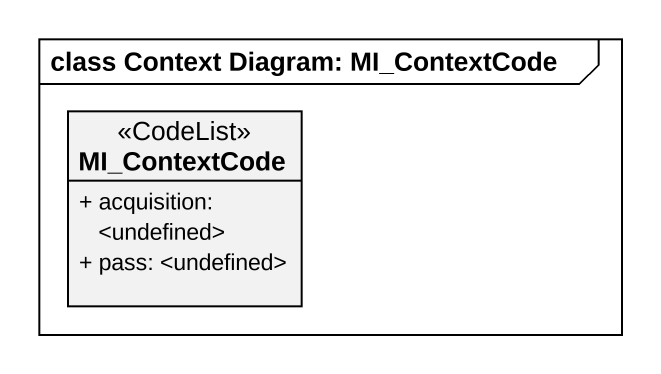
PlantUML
@startuml
mainframe class Context Diagram: MI_ContextCode
hide circle
hide empty members
skinparam classAttributeIconSize 0
class MI_ContextCode <<CodeList>> {
  + acquisition: <undefined>
  + pass: <undefined>
}
@enduml
